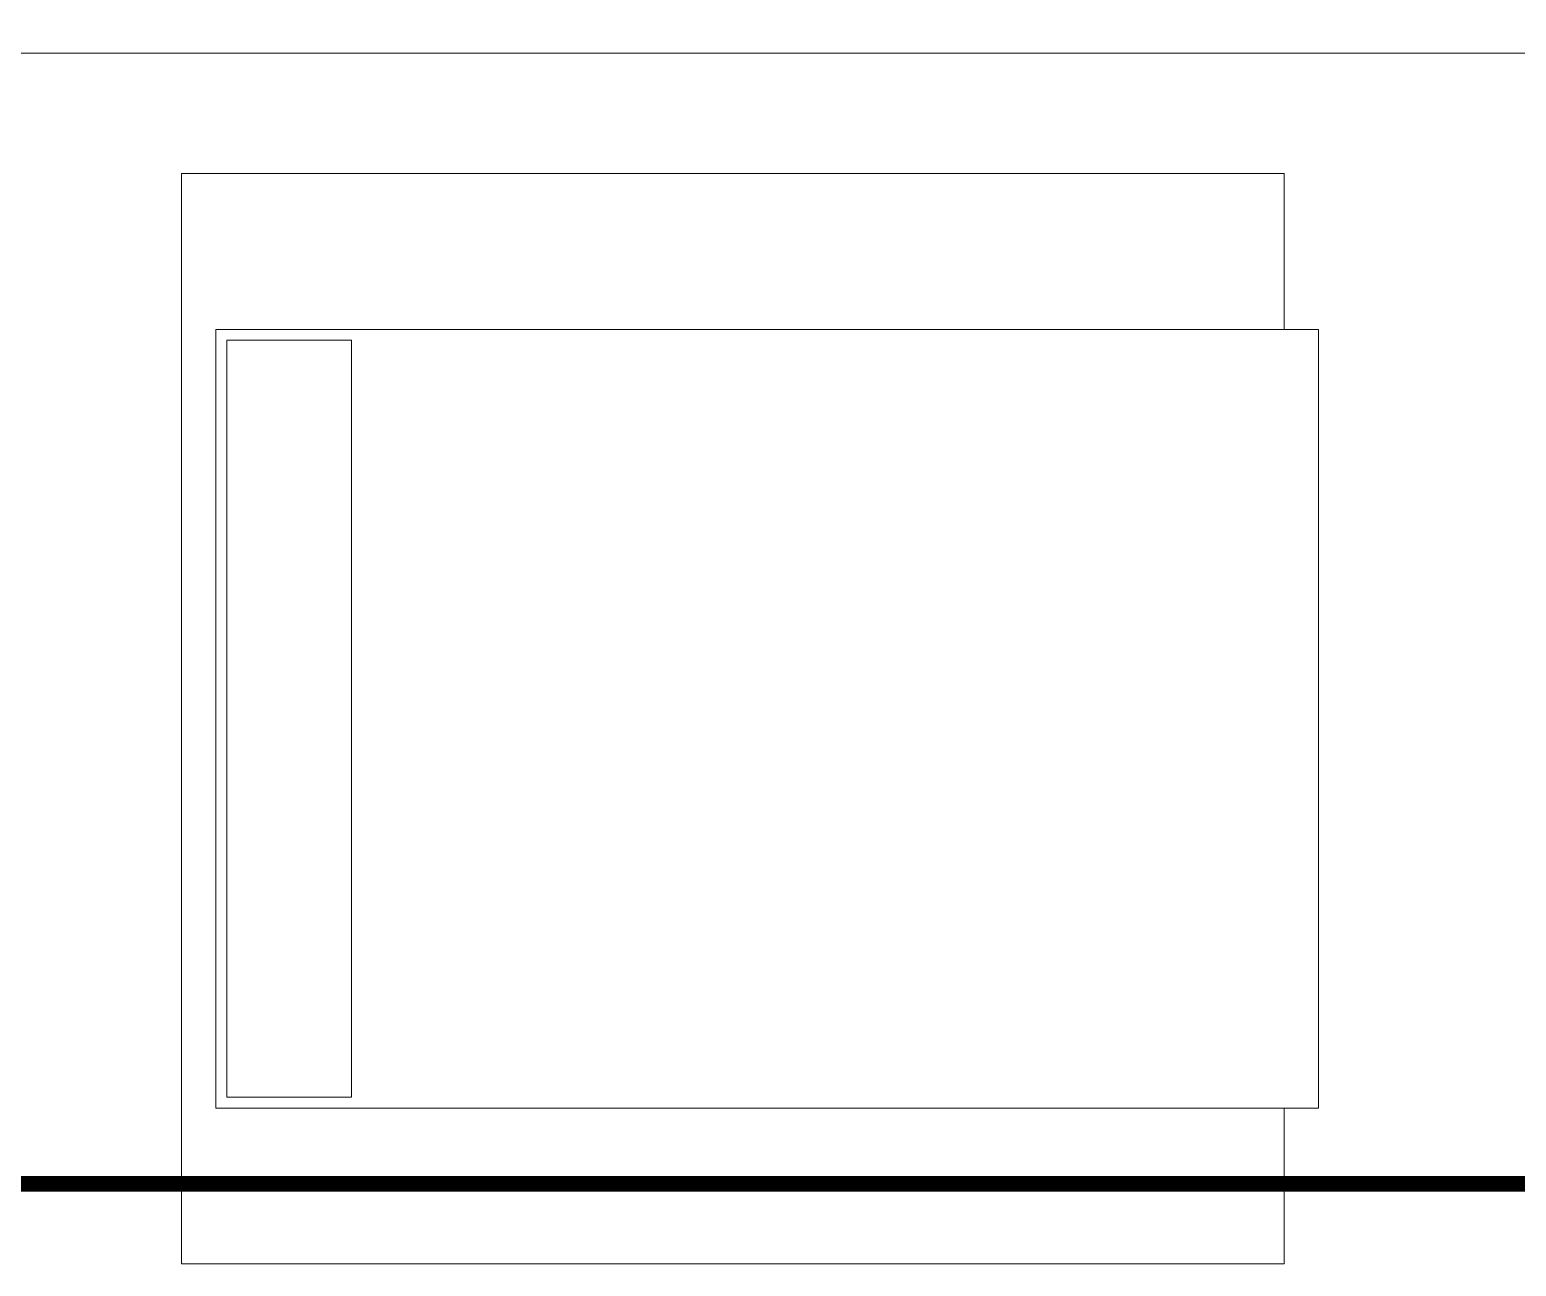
# Model space of a CAD drawing. Extents: x -2050 to 29725, y -1777 to 6820.
# Drawn here: x 21363.2 to 21458.6, y 2717.9 to 2797.2 of the extents above; entities that cross this region are included whole.
import ezdxf

# ---------------------------------------------------------------- set-up
doc = ezdxf.new("R2010")
doc.units = 0
doc.header["$LTSCALE"] = 25
doc.header["$MEASUREMENT"] = 0
doc.linetypes.add('HIDDEN2', pattern=[4.7625, 3.175, -1.5875])
doc.layers.get('0').update_dxf_attribs({"color": 9, "lineweight": 9})
doc.layers.add('05', color=9, linetype='Continuous', lineweight=9)
doc.layers.add('21', color=9, linetype='Continuous', lineweight=9)

# ---------------------------------------------------------------- blocks, each defined once
blk = doc.blocks.new('p-audi_koltuk1')
for points in [[(60, -70.799), (70, -70.799), (70, 0), (0, 0), (0, -70.799), (10, -70.799), (10, -2.201), (60, -2.201), (60, -70.799)], [(10, -73), (60, -73), (60, -2.201), (10, -2.201), (10, -73)], [(59.3, -10.901), (10.7, -10.901), (10.7, -2.901), (59.3, -2.901), (59.3, -10.901)]]:
    blk.add_lwpolyline(points, close=True)
blk = doc.blocks.new('p-waiting')
at = {"layer": '05'}
blk.add_lwpolyline([(-140, 0), (140, 0), (140, 280), (-140, 280)], close=True, dxfattribs=at)
at = {"layer": '05', "rotation": 90.00000000000001}
blk.add_blockref('p-audi_koltuk1', (-129.537, 202.259), dxfattribs=at)

msp = doc.modelspace()

# ---------------------------------------------------------------- linework, layer by layer
at = {"layer": '21', "linetype": 'HIDDEN2', "ltscale": 0.1, "const_width": 1}
msp.add_lwpolyline([(21106.719, 2881.806), (21846.44, 2881.806), (21846.44, 2723.154), (21106.719, 2723.154)], close=True, dxfattribs=at)

# ---------------------------------------------------------------- block references
at = {"layer": '05'}
msp.add_blockref('p-waiting', (21502.442, 2515.747), dxfattribs=at)

doc.saveas('drawing.dxf')
